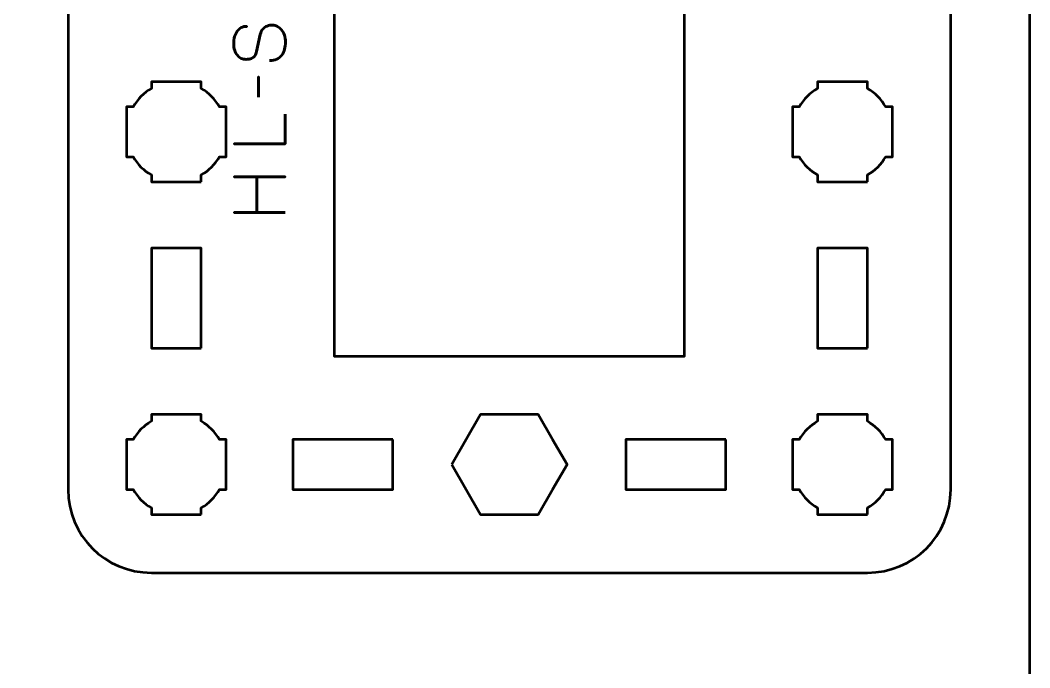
# Model space of a CAD drawing. Header units: centimetres. Extents: x -22.6 to 1.6, y -29.7 to 0.
# Drawn here: x -4.44 to 1.63, y -17.06 to -13.17 of the extents above; entities that cross this region are included whole.
import ezdxf

# ---------------------------------------------------------------- set-up
doc = ezdxf.new("R2010")
doc.units = ezdxf.units.CM
doc.header["$MEASUREMENT"] = 0
doc.layers.add('Layer 1', color=7, linetype='Continuous')

msp = doc.modelspace()

# ---------------------------------------------------------------- linework, layer by layer
at = {"layer": 'Layer 1', "color": 22, "lineweight": 53}
msp.add_open_spline([(-22.62502, -29.19995), (-22.62502, -29.19995), (-22.62502, -0.49992), (-22.62502, -0.49992), (-22.62502, -0.49992), (-22.62502, -0.22295), (-22.40193, 0.00004), (-22.12493, 0.00004), (-22.12493, 0.00004), (-22.12493, 0.00004), (1.12492, 0.00004), (1.12492, 0.00004), (1.12492, 0.00004), (1.40206, 0.00004), (1.62502, -0.22295), (1.62502, -0.49992), (1.62502, -0.49992), (1.62502, -0.49992), (1.62502, -29.19995), (1.62502, -29.19995), (1.62502, -29.19995), (1.62502, -29.47695), (1.40206, -29.70004), (1.12492, -29.70004), (1.12492, -29.70004), (1.12492, -29.70004), (-22.12493, -29.70004), (-22.12493, -29.70004), (-22.12493, -29.70004), (-22.40193, -29.70004), (-22.62502, -29.47695), (-22.62502, -29.19995)], degree=3, knots=[0, 0, 0, 0, 0.125, 0.125, 0.125, 0.125, 0.25, 0.25, 0.25, 0.25, 0.375, 0.375, 0.375, 0.375, 0.5, 0.5, 0.5, 0.5, 0.625, 0.625, 0.625, 0.625, 0.75, 0.75, 0.75, 0.75, 0.875, 0.875, 0.875, 0.875, 1, 1, 1, 1], dxfattribs=at)
at = {"layer": 'Layer 1', "color": 114, "lineweight": 53}
msp.add_open_spline([(0.65005, -9.18751), (0.92711, -9.18759), (1.14999, -9.41066), (1.14999, -9.68761), (1.14999, -9.68761), (1.14999, -12.4542), (1.14999, -13.22082), (1.14999, -15.98741), (1.14999, -15.98741), (1.14999, -16.26441), (0.9269, -16.48751), (0.6499, -16.48751), (0.6499, -16.48751), (0.6499, -16.48751), (-3.64996, -16.48751), (-3.64996, -16.48751), (-3.64996, -16.48751), (-3.92709, -16.48751), (-4.15005, -16.26441), (-4.15005, -15.98741), (-4.15005, -15.98741), (-4.15005, -13.22082), (-4.15005, -12.4542), (-4.15005, -9.68761), (-4.15005, -9.68761), (-4.15005, -9.41061), (-3.92696, -9.18751), (-3.64996, -9.18751), (-3.64996, -9.18751), (-3.64996, -9.18751), (-2.85005, -9.18751), (-2.85005, -9.18751), (-2.85005, -9.18751), (-2.85005, -9.18751), (-2.85002, -10.78751), (-2.85002, -10.78751), (-2.85002, -10.78751), (-2.85002, -10.78751), (-2.55005, -10.78751), (-2.55005, -10.78751), (-2.55005, -10.78751), (-2.55005, -10.78751), (-2.55002, -10.78751), (-2.55002, -10.78751), (-2.55002, -10.78751), (-2.55002, -12.34724), (-2.55003, -13.6165), (-2.55003, -15.18746), (-2.55003, -15.18746), (-1.18256, -15.18746), (-1.81748, -15.18746), (-0.45004, -15.18746), (-0.45004, -15.18746), (-0.45005, -13.58147), (-0.45004, -11.87268), (-0.45003, -10.28751), (-0.45003, -10.28751), (-0.45003, -10.28751), (-1.65005, -10.28751), (-1.65005, -10.28751), (-1.65005, -10.28751), (-1.65005, -10.28751), (-1.95005, -10.28751), (-1.95005, -10.28751), (-1.95005, -10.28751), (-1.95005, -10.28751), (-1.95005, -9.18751), (-1.95005, -9.18751), (-1.95005, -9.18751), (-1.95005, -9.18751), (0.65005, -9.18751), (0.65005, -9.18751)], degree=3, knots=[0, 0, 0, 0, 0.0555556, 0.0555556, 0.0555556, 0.0555556, 0.1111111, 0.1111111, 0.1111111, 0.1111111, 0.1666667, 0.1666667, 0.1666667, 0.1666667, 0.2222222, 0.2222222, 0.2222222, 0.2222222, 0.2777778, 0.2777778, 0.2777778, 0.2777778, 0.3333333, 0.3333333, 0.3333333, 0.3333333, 0.3888889, 0.3888889, 0.3888889, 0.3888889, 0.4444444, 0.4444444, 0.4444444, 0.4444444, 0.5, 0.5, 0.5, 0.5, 0.5555556, 0.5555556, 0.5555556, 0.5555556, 0.6111111, 0.6111111, 0.6111111, 0.6111111, 0.6666667, 0.6666667, 0.6666667, 0.6666667, 0.7222222, 0.7222222, 0.7222222, 0.7222222, 0.7777778, 0.7777778, 0.7777778, 0.7777778, 0.8333333, 0.8333333, 0.8333333, 0.8333333, 0.8888889, 0.8888889, 0.8888889, 0.8888889, 0.9444444, 0.9444444, 0.9444444, 0.9444444, 1, 1, 1, 1], dxfattribs=at)
at = {"layer": 'Layer 1', "color": 30, "lineweight": 53}
for points, knots in [([(-2.93948, -13.41015), (-2.92254, -13.41001), (-2.90808, -13.40705), (-2.89608, -13.40112), (-2.89608, -13.40112), (-2.88402, -13.39526), (-2.87421, -13.38708), (-2.86666, -13.37678), (-2.86666, -13.37678), (-2.85904, -13.36641), (-2.85347, -13.35448), (-2.84994, -13.34101), (-2.84994, -13.34101), (-2.84634, -13.3276), (-2.84458, -13.31321), (-2.84465, -13.29797), (-2.84465, -13.29797), (-2.84472, -13.28259), (-2.84698, -13.26876), (-2.85128, -13.25641), (-2.85128, -13.25641), (-2.85559, -13.24413), (-2.86137, -13.23362), (-2.86864, -13.2248), (-2.86864, -13.2248), (-2.87591, -13.21605), (-2.88402, -13.20928), (-2.89305, -13.20448), (-2.89305, -13.20448), (-2.90208, -13.19968), (-2.91132, -13.19714), (-2.92085, -13.19679), (-2.92085, -13.19679), (-2.93334, -13.19637), (-2.94477, -13.1982), (-2.95507, -13.20222), (-2.95507, -13.20222), (-2.96537, -13.20625), (-2.97398, -13.21246), (-2.98103, -13.22085), (-2.98103, -13.22085), (-2.98809, -13.22918), (-2.99303, -13.23969), (-2.99578, -13.25225), (-2.99578, -13.25225), (-2.99578, -13.25225), (-3.01822, -13.35596), (-3.01822, -13.35596), (-3.01822, -13.35596), (-3.02026, -13.3657), (-3.02372, -13.3741), (-3.02852, -13.38101), (-3.02852, -13.38101), (-3.03338, -13.38793), (-3.04009, -13.39329), (-3.0487, -13.39696), (-3.0487, -13.39696), (-3.05723, -13.40063), (-3.0681, -13.40253), (-3.08129, -13.40253), (-3.08129, -13.40253), (-3.09131, -13.40253), (-3.10076, -13.40048), (-3.10965, -13.39632), (-3.10965, -13.39632), (-3.11854, -13.39223), (-3.12638, -13.38616), (-3.13322, -13.37819), (-3.13322, -13.37819), (-3.14013, -13.37022), (-3.1455, -13.36034), (-3.14938, -13.34863), (-3.14938, -13.34863), (-3.15333, -13.33684), (-3.1553, -13.32337), (-3.15537, -13.30813), (-3.15537, -13.30813), (-3.15537, -13.29282), (-3.15361, -13.27878), (-3.15008, -13.26594), (-3.15008, -13.26594), (-3.14655, -13.25317), (-3.14147, -13.24209), (-3.1347, -13.23278), (-3.1347, -13.23278), (-3.12793, -13.22346), (-3.1196, -13.21627), (-3.10987, -13.21133), (-3.10987, -13.21133), (-3.10006, -13.20639), (-3.08884, -13.20406), (-3.07621, -13.20441), (-3.07621, -13.20441), (-3.08884, -13.20406), (-3.10006, -13.20639), (-3.10987, -13.21133), (-3.10987, -13.21133), (-3.1196, -13.21627), (-3.12793, -13.22346), (-3.1347, -13.23278), (-3.1347, -13.23278), (-3.14147, -13.24209), (-3.14655, -13.25317), (-3.15008, -13.26594), (-3.15008, -13.26594), (-3.15361, -13.27878), (-3.15537, -13.29282), (-3.15537, -13.30813), (-3.15537, -13.30813), (-3.1553, -13.32337), (-3.15333, -13.33684), (-3.14938, -13.34863), (-3.14938, -13.34863), (-3.1455, -13.36034), (-3.14013, -13.37022), (-3.13322, -13.37819), (-3.13322, -13.37819), (-3.12638, -13.38616), (-3.11854, -13.39223), (-3.10965, -13.39632), (-3.10965, -13.39632), (-3.10076, -13.40048), (-3.09131, -13.40253), (-3.08129, -13.40253), (-3.08129, -13.40253), (-3.0681, -13.40253), (-3.05723, -13.4007), (-3.04877, -13.39717), (-3.04877, -13.39717), (-3.04023, -13.39357), (-3.0336, -13.38828), (-3.02873, -13.38136), (-3.02873, -13.38136), (-3.02393, -13.37445), (-3.0204, -13.36598), (-3.01822, -13.35596), (-3.01822, -13.35596), (-3.01822, -13.35596), (-2.99578, -13.25225), (-2.99578, -13.25225), (-2.99578, -13.25225), (-2.99303, -13.23941), (-2.98809, -13.22882), (-2.98103, -13.2205), (-2.98103, -13.2205), (-2.97398, -13.2121), (-2.96537, -13.20596), (-2.95507, -13.20201), (-2.95507, -13.20201), (-2.94477, -13.19813), (-2.93334, -13.19637), (-2.92085, -13.19679), (-2.92085, -13.19679), (-2.91132, -13.19714), (-2.90208, -13.19968), (-2.89305, -13.20448), (-2.89305, -13.20448), (-2.88402, -13.20928), (-2.87591, -13.21605), (-2.86864, -13.2248), (-2.86864, -13.2248), (-2.86137, -13.23362), (-2.85559, -13.24413), (-2.85128, -13.25641), (-2.85128, -13.25641), (-2.84698, -13.26876), (-2.84472, -13.28259), (-2.84465, -13.29797), (-2.84465, -13.29797), (-2.84458, -13.31321), (-2.84634, -13.3276), (-2.84994, -13.34101), (-2.84994, -13.34101), (-2.85347, -13.35448), (-2.85904, -13.36641), (-2.86666, -13.37678), (-2.86666, -13.37678), (-2.87421, -13.38708), (-2.88402, -13.39526), (-2.89608, -13.40112), (-2.89608, -13.40112), (-2.90808, -13.40705), (-2.92254, -13.41001), (-2.93948, -13.41015)], [0, 0, 0, 0, 0.0217391, 0.0217391, 0.0217391, 0.0217391, 0.0434783, 0.0434783, 0.0434783, 0.0434783, 0.0652174, 0.0652174, 0.0652174, 0.0652174, 0.0869565, 0.0869565, 0.0869565, 0.0869565, 0.1086957, 0.1086957, 0.1086957, 0.1086957, 0.1304348, 0.1304348, 0.1304348, 0.1304348, 0.1521739, 0.1521739, 0.1521739, 0.1521739, 0.173913, 0.173913, 0.173913, 0.173913, 0.1956522, 0.1956522, 0.1956522, 0.1956522, 0.2173913, 0.2173913, 0.2173913, 0.2173913, 0.2391304, 0.2391304, 0.2391304, 0.2391304, 0.2608696, 0.2608696, 0.2608696, 0.2608696, 0.2826087, 0.2826087, 0.2826087, 0.2826087, 0.3043478, 0.3043478, 0.3043478, 0.3043478, 0.326087, 0.326087, 0.326087, 0.326087, 0.3478261, 0.3478261, 0.3478261, 0.3478261, 0.3695652, 0.3695652, 0.3695652, 0.3695652, 0.3913043, 0.3913043, 0.3913043, 0.3913043, 0.4130435, 0.4130435, 0.4130435, 0.4130435, 0.4347826, 0.4347826, 0.4347826, 0.4347826, 0.4565217, 0.4565217, 0.4565217, 0.4565217, 0.4782609, 0.4782609, 0.4782609, 0.4782609, 0.5, 0.5, 0.5, 0.5, 0.5217391, 0.5217391, 0.5217391, 0.5217391, 0.5434783, 0.5434783, 0.5434783, 0.5434783, 0.5652174, 0.5652174, 0.5652174, 0.5652174, 0.5869565, 0.5869565, 0.5869565, 0.5869565, 0.6086957, 0.6086957, 0.6086957, 0.6086957, 0.6304348, 0.6304348, 0.6304348, 0.6304348, 0.6521739, 0.6521739, 0.6521739, 0.6521739, 0.673913, 0.673913, 0.673913, 0.673913, 0.6956522, 0.6956522, 0.6956522, 0.6956522, 0.7173913, 0.7173913, 0.7173913, 0.7173913, 0.7391304, 0.7391304, 0.7391304, 0.7391304, 0.7608696, 0.7608696, 0.7608696, 0.7608696, 0.7826087, 0.7826087, 0.7826087, 0.7826087, 0.8043478, 0.8043478, 0.8043478, 0.8043478, 0.826087, 0.826087, 0.826087, 0.826087, 0.8478261, 0.8478261, 0.8478261, 0.8478261, 0.8695652, 0.8695652, 0.8695652, 0.8695652, 0.8913043, 0.8913043, 0.8913043, 0.8913043, 0.9130435, 0.9130435, 0.9130435, 0.9130435, 0.9347826, 0.9347826, 0.9347826, 0.9347826, 0.9565217, 0.9565217, 0.9565217, 0.9565217, 0.9782609, 0.9782609, 0.9782609, 0.9782609, 1, 1, 1, 1]), ([(-3.00679, -13.63028), (-3.00679, -13.63028), (-3.00679, -13.50709), (-3.00679, -13.50709), (-3.00679, -13.50709), (-3.00679, -13.50709), (-3.00679, -13.63028), (-3.00679, -13.63028)], [0, 0, 0, 0, 0.5, 0.5, 0.5, 0.5, 1, 1, 1, 1]), ([(-2.84719, -13.7323), (-2.84719, -13.7323), (-2.84719, -13.91052), (-2.84719, -13.91052), (-2.84719, -13.91052), (-2.84719, -13.91052), (-3.15241, -13.91052), (-3.15241, -13.91052), (-3.15241, -13.91052), (-3.15241, -13.91052), (-2.84719, -13.91052), (-2.84719, -13.91052), (-2.84719, -13.91052), (-2.84719, -13.91052), (-2.84719, -13.7323), (-2.84719, -13.7323)], [0, 0, 0, 0, 0.25, 0.25, 0.25, 0.25, 0.5, 0.5, 0.5, 0.5, 0.75, 0.75, 0.75, 0.75, 1, 1, 1, 1]), ([(-2.84719, -14.32369), (-2.84719, -14.32369), (-3.0161, -14.32369), (-3.0161, -14.32369), (-3.0161, -14.32369), (-3.0161, -14.32369), (-3.0161, -14.10822), (-3.0161, -14.10822), (-3.0161, -14.10822), (-3.0161, -14.10822), (-2.84719, -14.10822), (-2.84719, -14.10822), (-2.84719, -14.10822), (-2.84719, -14.10822), (-3.15199, -14.10822), (-3.15199, -14.10822), (-3.15199, -14.10822), (-3.15199, -14.10822), (-3.0161, -14.10822), (-3.0161, -14.10822), (-3.0161, -14.10822), (-3.0161, -14.10822), (-3.0161, -14.32369), (-3.0161, -14.32369), (-3.0161, -14.32369), (-3.0161, -14.32369), (-3.15199, -14.32369), (-3.15199, -14.32369), (-3.15199, -14.32369), (-3.15199, -14.32369), (-2.84719, -14.32369), (-2.84719, -14.32369)], [0, 0, 0, 0, 0.125, 0.125, 0.125, 0.125, 0.25, 0.25, 0.25, 0.25, 0.375, 0.375, 0.375, 0.375, 0.5, 0.5, 0.5, 0.5, 0.625, 0.625, 0.625, 0.625, 0.75, 0.75, 0.75, 0.75, 0.875, 0.875, 0.875, 0.875, 1, 1, 1, 1])]:
    msp.add_open_spline(points, degree=3, knots=knots, dxfattribs=at)
at = {"layer": 'Layer 1', "color": 250, "lineweight": 53}
for points, knots in [([(-3.34996, -14.13746), (-3.34996, -14.13746), (-3.49848, -14.13746), (-3.49848, -14.13746), (-3.49848, -14.13746), (-3.49848, -14.13746), (-3.50003, -14.13748), (-3.50003, -14.13748), (-3.50003, -14.13748), (-3.50003, -14.13748), (-3.50158, -14.13746), (-3.50158, -14.13746), (-3.50158, -14.13746), (-3.50158, -14.13746), (-3.64996, -14.13746), (-3.64996, -14.13746), (-3.64996, -14.13746), (-3.64996, -14.13746), (-3.64996, -14.09737), (-3.64996, -14.09737), (-3.64996, -14.09737), (-3.69553, -14.07102), (-3.73351, -14.03302), (-3.75987, -13.98747), (-3.75987, -13.98747), (-3.75987, -13.98747), (-3.79996, -13.98747), (-3.79996, -13.98747), (-3.79996, -13.98747), (-3.79996, -13.98747), (-3.79996, -13.84342), (-3.79996, -13.84342), (-3.79996, -13.84342), (-3.79996, -13.84342), (-3.80002, -13.83748), (-3.80002, -13.83748), (-3.80002, -13.83748), (-3.80002, -13.83748), (-3.79996, -13.83154), (-3.79996, -13.83154), (-3.79996, -13.83154), (-3.79996, -13.83154), (-3.79996, -13.68747), (-3.79996, -13.68747), (-3.79996, -13.68747), (-3.79996, -13.68747), (-3.75989, -13.68747), (-3.75989, -13.68747), (-3.75989, -13.68747), (-3.73353, -13.6419), (-3.69554, -13.60391), (-3.64996, -13.57757), (-3.64996, -13.57757), (-3.64996, -13.57757), (-3.64996, -13.53747), (-3.64996, -13.53747), (-3.64996, -13.53747), (-3.64996, -13.53747), (-3.34996, -13.53747), (-3.34996, -13.53747), (-3.34996, -13.53747), (-3.34996, -13.53747), (-3.34996, -13.57766), (-3.34996, -13.57766), (-3.34996, -13.57766), (-3.30446, -13.604), (-3.26652, -13.64196), (-3.24018, -13.68747), (-3.24018, -13.68747), (-3.24018, -13.68747), (-3.19997, -13.68747), (-3.19997, -13.68747), (-3.19997, -13.68747), (-3.19997, -13.68747), (-3.19997, -13.98747), (-3.19997, -13.98747), (-3.19997, -13.98747), (-3.19997, -13.98747), (-3.2402, -13.98747), (-3.2402, -13.98747), (-3.2402, -13.98747), (-3.26654, -14.03297), (-3.30447, -14.07093), (-3.34996, -14.09727), (-3.34996, -14.09727), (-3.34996, -14.09727), (-3.34996, -14.13746), (-3.34996, -14.13746)], [0, 0, 0, 0, 0.0454545, 0.0454545, 0.0454545, 0.0454545, 0.0909091, 0.0909091, 0.0909091, 0.0909091, 0.1363636, 0.1363636, 0.1363636, 0.1363636, 0.1818182, 0.1818182, 0.1818182, 0.1818182, 0.2272727, 0.2272727, 0.2272727, 0.2272727, 0.2727273, 0.2727273, 0.2727273, 0.2727273, 0.3181818, 0.3181818, 0.3181818, 0.3181818, 0.3636364, 0.3636364, 0.3636364, 0.3636364, 0.4090909, 0.4090909, 0.4090909, 0.4090909, 0.4545455, 0.4545455, 0.4545455, 0.4545455, 0.5, 0.5, 0.5, 0.5, 0.5454545, 0.5454545, 0.5454545, 0.5454545, 0.5909091, 0.5909091, 0.5909091, 0.5909091, 0.6363636, 0.6363636, 0.6363636, 0.6363636, 0.6818182, 0.6818182, 0.6818182, 0.6818182, 0.7272727, 0.7272727, 0.7272727, 0.7272727, 0.7727273, 0.7727273, 0.7727273, 0.7727273, 0.8181818, 0.8181818, 0.8181818, 0.8181818, 0.8636364, 0.8636364, 0.8636364, 0.8636364, 0.9090909, 0.9090909, 0.9090909, 0.9090909, 0.9545455, 0.9545455, 0.9545455, 0.9545455, 1, 1, 1, 1]), ([(0.65004, -14.13746), (0.65004, -14.13746), (0.50152, -14.13746), (0.50152, -14.13746), (0.50152, -14.13746), (0.50152, -14.13746), (0.49997, -14.13748), (0.49997, -14.13748), (0.49997, -14.13748), (0.49997, -14.13748), (0.49842, -14.13746), (0.49842, -14.13746), (0.49842, -14.13746), (0.49842, -14.13746), (0.35004, -14.13746), (0.35004, -14.13746), (0.35004, -14.13746), (0.35004, -14.13746), (0.35004, -14.09737), (0.35004, -14.09737), (0.35004, -14.09737), (0.30447, -14.07102), (0.26649, -14.03302), (0.24013, -13.98747), (0.24013, -13.98747), (0.24013, -13.98747), (0.20004, -13.98747), (0.20004, -13.98747), (0.20004, -13.98747), (0.20004, -13.98747), (0.20004, -13.84342), (0.20004, -13.84342), (0.20004, -13.84342), (0.20004, -13.84342), (0.19998, -13.83748), (0.19998, -13.83748), (0.19998, -13.83748), (0.19998, -13.83748), (0.20004, -13.83154), (0.20004, -13.83154), (0.20004, -13.83154), (0.20004, -13.83154), (0.20004, -13.68747), (0.20004, -13.68747), (0.20004, -13.68747), (0.20004, -13.68747), (0.24011, -13.68747), (0.24011, -13.68747), (0.24011, -13.68747), (0.26647, -13.6419), (0.30446, -13.60391), (0.35004, -13.57757), (0.35004, -13.57757), (0.35004, -13.57757), (0.35004, -13.53747), (0.35004, -13.53747), (0.35004, -13.53747), (0.35004, -13.53747), (0.65004, -13.53747), (0.65004, -13.53747), (0.65004, -13.53747), (0.65004, -13.53747), (0.65004, -13.57766), (0.65004, -13.57766), (0.65004, -13.57766), (0.69554, -13.604), (0.73348, -13.64196), (0.75982, -13.68747), (0.75982, -13.68747), (0.75982, -13.68747), (0.80003, -13.68747), (0.80003, -13.68747), (0.80003, -13.68747), (0.80003, -13.68747), (0.80003, -13.98747), (0.80003, -13.98747), (0.80003, -13.98747), (0.80003, -13.98747), (0.7598, -13.98747), (0.7598, -13.98747), (0.7598, -13.98747), (0.73346, -14.03297), (0.69553, -14.07093), (0.65004, -14.09727), (0.65004, -14.09727), (0.65004, -14.09727), (0.65004, -14.13746), (0.65004, -14.13746)], [0, 0, 0, 0, 0.0454545, 0.0454545, 0.0454545, 0.0454545, 0.0909091, 0.0909091, 0.0909091, 0.0909091, 0.1363636, 0.1363636, 0.1363636, 0.1363636, 0.1818182, 0.1818182, 0.1818182, 0.1818182, 0.2272727, 0.2272727, 0.2272727, 0.2272727, 0.2727273, 0.2727273, 0.2727273, 0.2727273, 0.3181818, 0.3181818, 0.3181818, 0.3181818, 0.3636364, 0.3636364, 0.3636364, 0.3636364, 0.4090909, 0.4090909, 0.4090909, 0.4090909, 0.4545455, 0.4545455, 0.4545455, 0.4545455, 0.5, 0.5, 0.5, 0.5, 0.5454545, 0.5454545, 0.5454545, 0.5454545, 0.5909091, 0.5909091, 0.5909091, 0.5909091, 0.6363636, 0.6363636, 0.6363636, 0.6363636, 0.6818182, 0.6818182, 0.6818182, 0.6818182, 0.7272727, 0.7272727, 0.7272727, 0.7272727, 0.7727273, 0.7727273, 0.7727273, 0.7727273, 0.8181818, 0.8181818, 0.8181818, 0.8181818, 0.8636364, 0.8636364, 0.8636364, 0.8636364, 0.9090909, 0.9090909, 0.9090909, 0.9090909, 0.9545455, 0.9545455, 0.9545455, 0.9545455, 1, 1, 1, 1]), ([(-3.34996, -15.13746), (-3.34996, -15.13746), (-3.64996, -15.13746), (-3.64996, -15.13746), (-3.64996, -15.13746), (-3.64996, -15.13746), (-3.64996, -14.53747), (-3.64996, -14.53747), (-3.64996, -14.53747), (-3.64996, -14.53747), (-3.34996, -14.53747), (-3.34996, -14.53747), (-3.34996, -14.53747), (-3.34996, -14.53747), (-3.34996, -15.13746), (-3.34996, -15.13746)], [0, 0, 0, 0, 0.25, 0.25, 0.25, 0.25, 0.5, 0.5, 0.5, 0.5, 0.75, 0.75, 0.75, 0.75, 1, 1, 1, 1]), ([(0.6499, -15.13746), (0.6499, -15.13746), (0.34989, -15.13746), (0.34989, -15.13746), (0.34989, -15.13746), (0.34989, -15.13746), (0.34989, -14.53747), (0.34989, -14.53747), (0.34989, -14.53747), (0.34989, -14.53747), (0.6499, -14.53747), (0.6499, -14.53747), (0.6499, -14.53747), (0.6499, -14.53747), (0.6499, -15.13746), (0.6499, -15.13746)], [0, 0, 0, 0, 0.25, 0.25, 0.25, 0.25, 0.5, 0.5, 0.5, 0.5, 0.75, 0.75, 0.75, 0.75, 1, 1, 1, 1]), ([(-3.34996, -16.13746), (-3.34996, -16.13746), (-3.49848, -16.13746), (-3.49848, -16.13746), (-3.49848, -16.13746), (-3.49848, -16.13746), (-3.50003, -16.13748), (-3.50003, -16.13748), (-3.50003, -16.13748), (-3.50003, -16.13748), (-3.50158, -16.13746), (-3.50158, -16.13746), (-3.50158, -16.13746), (-3.50158, -16.13746), (-3.64996, -16.13746), (-3.64996, -16.13746), (-3.64996, -16.13746), (-3.64996, -16.13746), (-3.64996, -16.09737), (-3.64996, -16.09737), (-3.64996, -16.09737), (-3.69553, -16.07102), (-3.73351, -16.03302), (-3.75987, -15.98747), (-3.75987, -15.98747), (-3.75987, -15.98747), (-3.79996, -15.98747), (-3.79996, -15.98747), (-3.79996, -15.98747), (-3.79996, -15.98747), (-3.79996, -15.84342), (-3.79996, -15.84342), (-3.79996, -15.84342), (-3.79996, -15.84342), (-3.80002, -15.83748), (-3.80002, -15.83748), (-3.80002, -15.83748), (-3.80002, -15.83748), (-3.79996, -15.83154), (-3.79996, -15.83154), (-3.79996, -15.83154), (-3.79996, -15.83154), (-3.79996, -15.68747), (-3.79996, -15.68747), (-3.79996, -15.68747), (-3.79996, -15.68747), (-3.75989, -15.68747), (-3.75989, -15.68747), (-3.75989, -15.68747), (-3.73353, -15.6419), (-3.69554, -15.60391), (-3.64996, -15.57757), (-3.64996, -15.57757), (-3.64996, -15.57757), (-3.64996, -15.53747), (-3.64996, -15.53747), (-3.64996, -15.53747), (-3.64996, -15.53747), (-3.34996, -15.53747), (-3.34996, -15.53747), (-3.34996, -15.53747), (-3.34996, -15.53747), (-3.34996, -15.57766), (-3.34996, -15.57766), (-3.34996, -15.57766), (-3.30446, -15.604), (-3.26652, -15.64196), (-3.24018, -15.68747), (-3.24018, -15.68747), (-3.24018, -15.68747), (-3.19997, -15.68747), (-3.19997, -15.68747), (-3.19997, -15.68747), (-3.19997, -15.68747), (-3.19997, -15.98747), (-3.19997, -15.98747), (-3.19997, -15.98747), (-3.19997, -15.98747), (-3.2402, -15.98747), (-3.2402, -15.98747), (-3.2402, -15.98747), (-3.26654, -16.03297), (-3.30447, -16.07093), (-3.34996, -16.09727), (-3.34996, -16.09727), (-3.34996, -16.09727), (-3.34996, -16.13746), (-3.34996, -16.13746)], [0, 0, 0, 0, 0.0454545, 0.0454545, 0.0454545, 0.0454545, 0.0909091, 0.0909091, 0.0909091, 0.0909091, 0.1363636, 0.1363636, 0.1363636, 0.1363636, 0.1818182, 0.1818182, 0.1818182, 0.1818182, 0.2272727, 0.2272727, 0.2272727, 0.2272727, 0.2727273, 0.2727273, 0.2727273, 0.2727273, 0.3181818, 0.3181818, 0.3181818, 0.3181818, 0.3636364, 0.3636364, 0.3636364, 0.3636364, 0.4090909, 0.4090909, 0.4090909, 0.4090909, 0.4545455, 0.4545455, 0.4545455, 0.4545455, 0.5, 0.5, 0.5, 0.5, 0.5454545, 0.5454545, 0.5454545, 0.5454545, 0.5909091, 0.5909091, 0.5909091, 0.5909091, 0.6363636, 0.6363636, 0.6363636, 0.6363636, 0.6818182, 0.6818182, 0.6818182, 0.6818182, 0.7272727, 0.7272727, 0.7272727, 0.7272727, 0.7727273, 0.7727273, 0.7727273, 0.7727273, 0.8181818, 0.8181818, 0.8181818, 0.8181818, 0.8636364, 0.8636364, 0.8636364, 0.8636364, 0.9090909, 0.9090909, 0.9090909, 0.9090909, 0.9545455, 0.9545455, 0.9545455, 0.9545455, 1, 1, 1, 1]), ([(-1.84641, -15.83747), (-1.84641, -15.83747), (-1.75981, -15.68746), (-1.75981, -15.68746), (-1.75981, -15.68746), (-1.75981, -15.68746), (-1.67321, -15.53747), (-1.67321, -15.53747), (-1.67321, -15.53747), (-1.67321, -15.53747), (-1.5, -15.53747), (-1.5, -15.53747), (-1.5, -15.53747), (-1.5, -15.53747), (-1.32679, -15.53747), (-1.32679, -15.53747), (-1.32679, -15.53747), (-1.32679, -15.53747), (-1.24019, -15.68746), (-1.24019, -15.68746), (-1.24019, -15.68746), (-1.24019, -15.68746), (-1.15359, -15.83747), (-1.15359, -15.83747), (-1.15359, -15.83747), (-1.15359, -15.83747), (-1.24019, -15.98748), (-1.24019, -15.98748), (-1.24019, -15.98748), (-1.24019, -15.98748), (-1.32679, -16.13747), (-1.32679, -16.13747), (-1.32679, -16.13747), (-1.32679, -16.13747), (-1.5, -16.13747), (-1.5, -16.13747), (-1.5, -16.13747), (-1.5, -16.13747), (-1.67321, -16.13747), (-1.67321, -16.13747), (-1.67321, -16.13747), (-1.67321, -16.13747), (-1.75981, -15.98748), (-1.75981, -15.98748), (-1.75981, -15.98748), (-1.75981, -15.98748), (-1.84641, -15.83747), (-1.84641, -15.83747)], [0, 0, 0, 0, 0.0833333, 0.0833333, 0.0833333, 0.0833333, 0.1666667, 0.1666667, 0.1666667, 0.1666667, 0.25, 0.25, 0.25, 0.25, 0.3333333, 0.3333333, 0.3333333, 0.3333333, 0.4166667, 0.4166667, 0.4166667, 0.4166667, 0.5, 0.5, 0.5, 0.5, 0.5833333, 0.5833333, 0.5833333, 0.5833333, 0.6666667, 0.6666667, 0.6666667, 0.6666667, 0.75, 0.75, 0.75, 0.75, 0.8333333, 0.8333333, 0.8333333, 0.8333333, 0.9166667, 0.9166667, 0.9166667, 0.9166667, 1, 1, 1, 1]), ([(0.65004, -16.13746), (0.65004, -16.13746), (0.50152, -16.13746), (0.50152, -16.13746), (0.50152, -16.13746), (0.50152, -16.13746), (0.49997, -16.13748), (0.49997, -16.13748), (0.49997, -16.13748), (0.49997, -16.13748), (0.49842, -16.13746), (0.49842, -16.13746), (0.49842, -16.13746), (0.49842, -16.13746), (0.35004, -16.13746), (0.35004, -16.13746), (0.35004, -16.13746), (0.35004, -16.13746), (0.35004, -16.09737), (0.35004, -16.09737), (0.35004, -16.09737), (0.30447, -16.07102), (0.26649, -16.03302), (0.24013, -15.98747), (0.24013, -15.98747), (0.24013, -15.98747), (0.20004, -15.98747), (0.20004, -15.98747), (0.20004, -15.98747), (0.20004, -15.98747), (0.20004, -15.84342), (0.20004, -15.84342), (0.20004, -15.84342), (0.20004, -15.84342), (0.19998, -15.83748), (0.19998, -15.83748), (0.19998, -15.83748), (0.19998, -15.83748), (0.20004, -15.83154), (0.20004, -15.83154), (0.20004, -15.83154), (0.20004, -15.83154), (0.20004, -15.68747), (0.20004, -15.68747), (0.20004, -15.68747), (0.20004, -15.68747), (0.24011, -15.68747), (0.24011, -15.68747), (0.24011, -15.68747), (0.26647, -15.6419), (0.30446, -15.60391), (0.35004, -15.57757), (0.35004, -15.57757), (0.35004, -15.57757), (0.35004, -15.53747), (0.35004, -15.53747), (0.35004, -15.53747), (0.35004, -15.53747), (0.65004, -15.53747), (0.65004, -15.53747), (0.65004, -15.53747), (0.65004, -15.53747), (0.65004, -15.57766), (0.65004, -15.57766), (0.65004, -15.57766), (0.69554, -15.604), (0.73348, -15.64196), (0.75982, -15.68747), (0.75982, -15.68747), (0.75982, -15.68747), (0.80003, -15.68747), (0.80003, -15.68747), (0.80003, -15.68747), (0.80003, -15.68747), (0.80003, -15.98747), (0.80003, -15.98747), (0.80003, -15.98747), (0.80003, -15.98747), (0.7598, -15.98747), (0.7598, -15.98747), (0.7598, -15.98747), (0.73346, -16.03297), (0.69553, -16.07093), (0.65004, -16.09727), (0.65004, -16.09727), (0.65004, -16.09727), (0.65004, -16.13746), (0.65004, -16.13746)], [0, 0, 0, 0, 0.0454545, 0.0454545, 0.0454545, 0.0454545, 0.0909091, 0.0909091, 0.0909091, 0.0909091, 0.1363636, 0.1363636, 0.1363636, 0.1363636, 0.1818182, 0.1818182, 0.1818182, 0.1818182, 0.2272727, 0.2272727, 0.2272727, 0.2272727, 0.2727273, 0.2727273, 0.2727273, 0.2727273, 0.3181818, 0.3181818, 0.3181818, 0.3181818, 0.3636364, 0.3636364, 0.3636364, 0.3636364, 0.4090909, 0.4090909, 0.4090909, 0.4090909, 0.4545455, 0.4545455, 0.4545455, 0.4545455, 0.5, 0.5, 0.5, 0.5, 0.5454545, 0.5454545, 0.5454545, 0.5454545, 0.5909091, 0.5909091, 0.5909091, 0.5909091, 0.6363636, 0.6363636, 0.6363636, 0.6363636, 0.6818182, 0.6818182, 0.6818182, 0.6818182, 0.7272727, 0.7272727, 0.7272727, 0.7272727, 0.7727273, 0.7727273, 0.7727273, 0.7727273, 0.8181818, 0.8181818, 0.8181818, 0.8181818, 0.8636364, 0.8636364, 0.8636364, 0.8636364, 0.9090909, 0.9090909, 0.9090909, 0.9090909, 0.9545455, 0.9545455, 0.9545455, 0.9545455, 1, 1, 1, 1]), ([(-2.19996, -15.68756), (-2.19996, -15.68756), (-2.19996, -15.98757), (-2.19996, -15.98757), (-2.19996, -15.98757), (-2.19996, -15.98757), (-2.79995, -15.98757), (-2.79995, -15.98757), (-2.79995, -15.98757), (-2.79995, -15.98757), (-2.79995, -15.68756), (-2.79995, -15.68756), (-2.79995, -15.68756), (-2.79995, -15.68756), (-2.19996, -15.68756), (-2.19996, -15.68756)], [0, 0, 0, 0, 0.25, 0.25, 0.25, 0.25, 0.5, 0.5, 0.5, 0.5, 0.75, 0.75, 0.75, 0.75, 1, 1, 1, 1]), ([(-0.19996, -15.68756), (-0.19996, -15.68756), (-0.19996, -15.98757), (-0.19996, -15.98757), (-0.19996, -15.98757), (-0.19996, -15.98757), (-0.79995, -15.98757), (-0.79995, -15.98757), (-0.79995, -15.98757), (-0.79995, -15.98757), (-0.79995, -15.68756), (-0.79995, -15.68756), (-0.79995, -15.68756), (-0.79995, -15.68756), (-0.19996, -15.68756), (-0.19996, -15.68756)], [0, 0, 0, 0, 0.25, 0.25, 0.25, 0.25, 0.5, 0.5, 0.5, 0.5, 0.75, 0.75, 0.75, 0.75, 1, 1, 1, 1])]:
    msp.add_open_spline(points, degree=3, knots=knots, dxfattribs=at)

doc.saveas('drawing.dxf')
